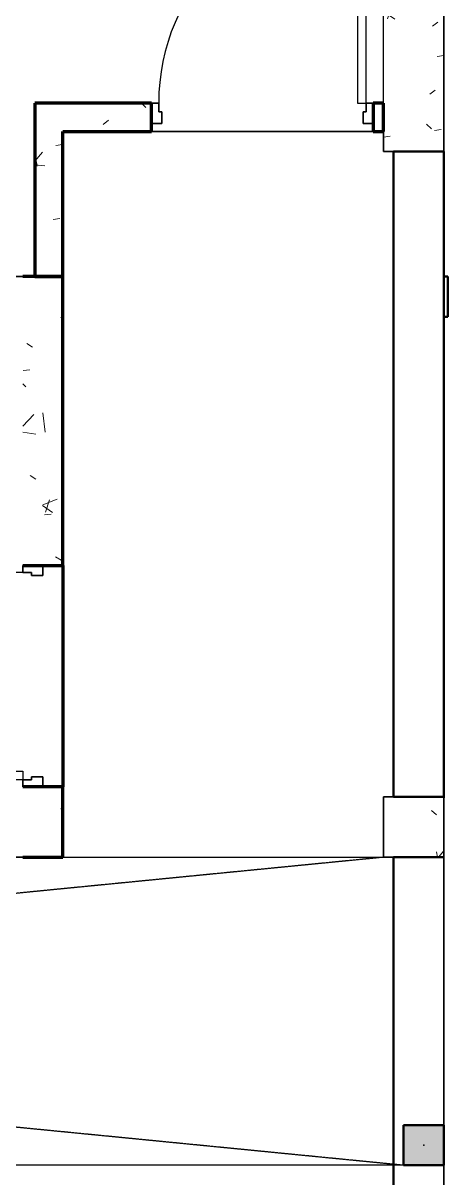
# Model space of a CAD drawing. Header units: millimetres. Extents: x -1379 to 1385823, y -4884429 to 548763.
# Drawn here: x 516702 to 518810, y -2308469 to -2302733 of the extents above; entities that cross this region are included whole.
import ezdxf

# ---------------------------------------------------------------- set-up
doc = ezdxf.new("R2010")
doc.units = ezdxf.units.MM
doc.linetypes.add('DPA_Overhead 100', pattern=[2.75, 1.75, -1])
for name, color, linetype in [('000 - CONCRETE_COL_CUT_COLOR_5', 7, 'Continuous'), ('000 - CONCRETE_COL_HATCH_', 7, 'Continuous'), ('000 - CONCRETE_EX_BUILDING_MAIN_COLOR_1', 7, 'Continuous'), ('000 - CONCRETE_PRECAST_CUT_COLOR_4', 7, 'Continuous'), ('000 - EXISTING_COLUMN_CUT_COLOR_5', 7, 'Continuous')]:
    doc.layers.add(name, color=color, linetype=linetype)
for name, color, linetype, lineweight in [('A-COLS-E', 7, 'Continuous', 35), ('A-DETL', 7, 'Continuous', 70), ('A-DETL-GENF', 7, 'Continuous', 35), ('A-DETL-MEDM', 7, 'Continuous', 50), ('A-DOOR-E', 7, 'Continuous', 35), ('A-FLOR-E', 7, 'Continuous', 35), ('A-FLOR-OVHD', 7, 'DPA_Overhead 100', 25), ('A-WALL', 7, 'Continuous', 70), ('A-WALL-PATT', 7, 'Continuous', 70), ('WALL-E', 7, 'Continuous', 50)]:
    doc.layers.add(name, color=color, linetype=linetype, lineweight=lineweight)
pattern_1 = [(50, (-216781.46, 2306690.5), (728.7365, -63.75582), [76.2, -838.2]), (355, (-216781.5, 2306690.5), (-140.97162, 764.2276), [60.96, -670.56]), (100.451, (-216720.74, 2306685.2), (587.77, 700.46675), [64.76, -712.36]), (46.184, (-216781.5, 2306893.7), (1084.31624, -168.17096), [114.3, -1257.3]), (96.636, (-216691.1, 2306879.7), (949.6099, 989.70985), [97.14, -1068.54]), (351.184, (-216781.5, 2306893.7), (949.62055, 989.70115), [91.44, -1005.84]), (21, (-216679.86, 2306842.9), (606.45787, -409.06057), [76.2, -838.2]), (326, (-216679.9, 2306842.9), (247.20834, 736.75292), [60.96, -670.56]), (71.451, (-216629.3, 2306808.8), (853.66825, 327.68547), [64.76, -712.36]), (37.5, (-216781.46, 2306690.48), (12.354693, 338.22012), [33.528, -628.904, 33.528, -647.192, -673.1]), (37.5, (-216781.46, 2306690.48), (12.354693, 338.22012), [-1343.152, 33.528, -639.572]), (7.5, (-216781.46, 2306690.48), (267.278874, 400.722127), [33.528, -354.584, 33.528, -613.664, -256.54]), (7.5, (-216781.46, 2306690.48), (267.278874, 400.722127), [-1035.304, 33.528, -223.012]), (327.5, (-217008.03, 2306690.48), (542.36333, -22.915345), [33.528, -220.472, 33.528, -758.952, -1051.56]), (327.5, (-217008.03, 2306690.48), (542.36333, -22.915345), [-1046.48, 33.528, -1018.032]), (317.5, (-217109.63, 2306690.5), (592.51696, 101.70711), [33.528, -296.672, 33.528, -492.76, -746.76]), (317.5, (-217109.63, 2306690.5), (592.51696, 101.70711), [-856.488, 33.528, -713.232])]

# ---------------------------------------------------------------- blocks, each defined once
blk = doc.blocks.new('DPA_DR-SG-SW-HR - D4_1100x2150 mm-5618247-IV01 - LOWER ROOF LEVEL PLAN')
at = {"layer": '000 - CONCRETE_EX_BUILDING_MAIN_COLOR_1', "color": 7}
for p, q in [((472, 1106.35), (472, 76.35)), ((515, 1106.35), (472, 1106.35)), ((515, 76.35), (515, 1106.35)), ((-515, 76.35), (-550, 76.35)), ((-550, 76.35), (-550, -23.65)), ((-515, 33.35), (-515, 76.35)), ((472, 76.35), (515, 76.35)), ((515, 76.35), (515, 33.35)), ((550, 76.35), (515, 76.35)), ((550, -23.65), (550, 76.35)), ((-500, 33.35), (-515, 33.35)), ((-500, -23.65), (-500, 33.35)), ((515, 33.35), (500, 33.35)), ((500, 33.35), (500, -23.65)), ((-550, -23.65), (-500, -23.65)), ((500, -23.65), (550, -23.65))]:
    blk.add_line(p, q, dxfattribs=at)
at = {"layer": '000 - CONCRETE_EX_BUILDING_MAIN_COLOR_1', "color": 7, "lineweight": 35}
for p, q in [((-550, -23.65), (-550, 76.35)), ((-550, 76.35), (-515, 76.35)), ((-515, 76.35), (-515, 33.35)), ((515, 33.35), (515, 76.35)), ((515, 76.35), (550, 76.35)), ((550, 76.35), (550, -23.65)), ((-515, 33.35), (-500, 33.35)), ((-500, 33.35), (-500, -23.65)), ((500, -23.65), (500, 33.35)), ((500, 33.35), (515, 33.35)), ((-500, -23.65), (-550, -23.65)), ((550, -23.65), (500, -23.65))]:
    blk.add_line(p, q, dxfattribs=at)
at = {"layer": '000 - CONCRETE_EX_BUILDING_MAIN_COLOR_1', "color": 7}
blk.add_arc((515, 76.35), 1030, 90, 180, dxfattribs=at)
blk = doc.blocks.new('DPA_DR-SG-SW-HR - D4_1100x2150 mm-4749749-IV01 - LOWER ROOF LEVEL PLAN')
at = {"layer": '000 - CONCRETE_EX_BUILDING_MAIN_COLOR_1', "color": 7}
for p, q in [((-550, -6.35), (-500, -6.35)), ((-550, -106.35), (-550, -6.35)), ((-500, -6.35), (-500, -63.35)), ((500, -6.35), (550, -6.35)), ((500, -63.35), (500, -6.35)), ((550, -6.35), (550, -106.35)), ((-515, -106.35), (-550, -106.35)), ((-515, -63.35), (-515, -106.35)), ((-500, -63.35), (-515, -63.35)), ((472, -106.35), (515, -106.35)), ((472, -1136.35), (472, -106.35)), ((515, -63.35), (500, -63.35)), ((515, -106.35), (515, -63.35)), ((515, -106.35), (515, -1136.35)), ((550, -106.35), (515, -106.35)), ((515, -1136.35), (472, -1136.35))]:
    blk.add_line(p, q, dxfattribs=at)
at = {"layer": '000 - CONCRETE_EX_BUILDING_MAIN_COLOR_1', "color": 7, "lineweight": 35}
for p, q in [((-550, -6.35), (-550, -106.35)), ((-500, -6.35), (-550, -6.35)), ((-500, -63.35), (-500, -6.35)), ((500, -6.35), (500, -63.35)), ((550, -6.35), (500, -6.35)), ((550, -106.35), (550, -6.35)), ((-550, -106.35), (-515, -106.35)), ((-515, -106.35), (-515, -63.35)), ((-515, -63.35), (-500, -63.35)), ((500, -63.35), (515, -63.35)), ((515, -63.35), (515, -106.35)), ((515, -106.35), (550, -106.35))]:
    blk.add_line(p, q, dxfattribs=at)
at = {"layer": '000 - CONCRETE_EX_BUILDING_MAIN_COLOR_1', "color": 7}
blk.add_arc((515, -106.35), 1030, 180, 270, dxfattribs=at)
blk = doc.blocks.new('DPA_Rectangular - 300 x 700mm-V7-IV01 - LOWER ROOF LEVEL PLAN')
at = {"layer": '000 - CONCRETE_EX_BUILDING_MAIN_COLOR_1', "color": 7}
for p, q in [((150, 350), (-150, 350)), ((-150, 350), (-150, 50)), ((150, -350), (150, 350)), ((150, 350), (150, -350))]:
    blk.add_line(p, q, dxfattribs=at)
blk = doc.blocks.new('DPA_Rectangular - 300 x 700mm-V8-IV01 - LOWER ROOF LEVEL PLAN')
at = {"layer": '000 - CONCRETE_COL_CUT_COLOR_5', "lineweight": 9}
h = blk.add_hatch(dxfattribs=at)
h.set_pattern_fill('FP_9', style=0, pattern_type=2)
h.set_pattern_definition([(50, (-233076.46, 2313145.5), (728.7365, -63.75582), [76.2, -838.2]), (355, (-233076.5, 2313145.5), (-140.97162, 764.2276), [60.96, -670.56]), (100.451, (-233015.74, 2313140.2), (587.77, 700.46675), [64.76, -712.36]), (46.184, (-233076.5, 2313348.7), (1084.31624, -168.17096), [114.3, -1257.3]), (96.636, (-232986.1, 2313334.7), (949.6099, 989.70985), [97.14, -1068.54]), (351.184, (-233076.5, 2313348.7), (949.62055, 989.70115), [91.44, -1005.84]), (21, (-232974.86, 2313297.9), (606.45787, -409.06057), [76.2, -838.2]), (326, (-232974.9, 2313297.9), (247.20834, 736.75292), [60.96, -670.56]), (71.451, (-232924.3, 2313263.8), (853.66825, 327.68547), [64.76, -712.36]), (37.5, (-233076.46, 2313145.48), (12.354693, 338.22012), [33.528, -628.904, 33.528, -1320.292]), (37.5, (-233076.46, 2313145.48), (12.354693, 338.22012), [-695.96, -647.192, 33.528, -639.572]), (7.5, (-233076.46, 2313145.48), (267.278874, 400.722127), [33.528, -354.584, 33.528, -870.204]), (7.5, (-233076.46, 2313145.48), (267.278874, 400.722127), [-421.64, -613.664, 33.528, -223.012]), (327.5, (-233303.03, 2313145.48), (542.36333, -22.915345), [33.528, -220.472, 33.528, -1810.512]), (327.5, (-233303.03, 2313145.48), (542.36333, -22.915345), [-287.528, -758.952, 33.528, -1018.032]), (317.5, (-233404.63, 2313145.5), (592.51696, 101.70711), [33.528, -296.672, 33.528, -1239.52]), (317.5, (-233404.63, 2313145.5), (592.51696, 101.70711), [-363.728, -492.76, 33.528, -713.232])])
h.paths.add_polyline_path([(150, -350), (150, 350), (-150, 350), (-150, -350)])
at = {"layer": '000 - CONCRETE_COL_CUT_COLOR_5', "color": 7}
for p, q in [((-150, 350), (150, 350)), ((-150, -350), (-150, 350)), ((150, 350), (150, -350)), ((150, -350), (-150, -350))]:
    blk.add_line(p, q, dxfattribs=at)
blk = doc.blocks.new('DPA_Rectangular - 300 x 300mm-V577-IV01 - LOWER ROOF LEVEL PLAN')
at = {"layer": '000 - CONCRETE_COL_CUT_COLOR_5', "lineweight": 9}
h = blk.add_hatch(dxfattribs=at)
h.set_pattern_fill('FP_64', style=0, pattern_type=2)
h.set_pattern_definition([(50, (-233076.46, 2316850.5), (728.7365, -63.75582), [76.2, -838.2]), (355, (-233076.5, 2316850.5), (-140.97162, 764.2276), [60.96, -670.56]), (100.451, (-233015.74, 2316845.2), (587.77, 700.46675), [64.76, -712.36]), (46.184, (-233076.5, 2317053.7), (1084.31624, -168.17096), [114.3, -1257.3]), (96.636, (-232986.1, 2317039.7), (949.6099, 989.70985), [97.14, -1068.54]), (351.184, (-233076.5, 2317053.7), (949.62055, 989.70115), [91.44, -1005.84]), (21, (-232974.86, 2317002.9), (606.45787, -409.06057), [76.2, -838.2]), (326, (-232974.9, 2317002.9), (247.20834, 736.75292), [60.96, -670.56]), (71.451, (-232924.3, 2316968.8), (853.66825, 327.68547), [64.76, -712.36]), (37.5, (-233076.46, 2316850.48), (12.354693, 338.22012), [33.528, -628.904, 33.528, -1320.292]), (37.5, (-233076.46, 2316850.48), (12.354693, 338.22012), [-695.96, -647.192, 33.528, -639.572]), (7.5, (-233076.46, 2316850.48), (267.278874, 400.722127), [33.528, -354.584, 33.528, -870.204]), (7.5, (-233076.46, 2316850.48), (267.278874, 400.722127), [-421.64, -613.664, 33.528, -223.012]), (327.5, (-233303.03, 2316850.48), (542.36333, -22.915345), [33.528, -220.472, 33.528, -1810.512]), (327.5, (-233303.03, 2316850.48), (542.36333, -22.915345), [-287.528, -758.952, 33.528, -1018.032]), (317.5, (-233404.63, 2316850.5), (592.51696, 101.70711), [33.528, -296.672, 33.528, -1239.52]), (317.5, (-233404.63, 2316850.5), (592.51696, 101.70711), [-363.728, -492.76, 33.528, -713.232])])
h.paths.add_polyline_path([(150, -150), (150, 150), (-150, 150), (-150, -150)])
at = {"layer": '000 - CONCRETE_COL_CUT_COLOR_5', "color": 7}
for p, q in [((-150, 150), (150, 150)), ((-150, -150), (-150, 150)), ((150, 150), (150, -150)), ((150, -150), (-150, -150))]:
    blk.add_line(p, q, dxfattribs=at)
blk = doc.blocks.new('*U2580')
at = {"layer": '000 - CONCRETE_COL_HATCH_'}
h = blk.add_hatch(dxfattribs=at)
h.set_pattern_fill('AR-CONC', scale=0.5)
h.set_pattern_definition([(50, (0, -2e-14), (3.5863, -0.31376), [0.375, -4.125]), (355, (0, -2e-14), (-0.69376, 3.76096), [0.3, -3.3]), (100.4514, (0.299, -0.026), (2.89254, 3.4472), [0.3187, -3.50571]), (46.1842, (0, 1), (5.3362, -0.8276), [0.5625, -6.1875]), (96.6356, (0.4447, 0.931), (4.67331, 4.8706), [0.47805, -5.25857]), (351.184, (0, 1), (4.6733, 4.8706), [0.45, -4.95]), (21, (0.5, 0.75), (2.984535, -2.013094), [0.375, -4.125]), (326, (0.5, 0.75), (1.21658, 3.62575), [0.3, -3.3]), (71.4514, (0.7487, 0.5822), (4.20111, 1.612656), [0.3187, -3.50571]), (37.5, (0, -2e-14), (0.060799, 1.664469), [0, -3.26, 0, -3.35, 0, -3.3125]), (7.5, (0, -2e-14), (1.315348, 1.972059), [0, -1.91, 0, -3.185, 0, -1.2625]), (327.5, (-1.115, -2e-14), (2.669112, -0.112774), [0, -1.25, 0, -3.9, 0, -5.175]), (317.5, (-1.615, -2e-14), (2.91593, 0.500525), [0, -1.625, 0, -2.59, 0, -3.675])])
h.paths.add_polyline_path([(-100, -100), (100, -100), (100, 100), (-100, 100)])
at = {"color": 7}
blk.add_point((0, 0), dxfattribs=at)
at = {"layer": '000 - EXISTING_COLUMN_CUT_COLOR_5', "color": 7}
blk.add_lwpolyline([(-100, -100), (100, -100), (100, 100), (-100, 100)], close=True, dxfattribs=at)
blk = doc.blocks.new('C-1-IV01_REV00_20260605-145550_LOPF_EX')
at = {"layer": 'A-DETL-GENF', "lineweight": 25}
h = blk.add_hatch(dxfattribs=at)
h.set_pattern_fill('FP_2', style=0, pattern_type=2)
h.set_pattern_definition(pattern_1)
h.paths.add_polyline_path([(3485, -11840), (3485, -11640), (3285, -11640), (3285, -11840)])
h.paths.add_polyline_path([(519.4, -11840), (585, -11840), (585, -11640), (385, -11640), (385, -11840)])
h.paths.add_polyline_path([(7985, -11840), (7985, -11640), (7785, -11640), (7785, -11840)])
h.paths.add_polyline_path([(16445, -11840), (16445, -11640), (16245, -11640), (16245, -11840)])
h.paths.add_polyline_path([(12295, -11840), (12495, -11840), (12495, -11640), (12295, -11640)])
at = {"layer": 'A-WALL-PATT', "lineweight": 9}
h = blk.add_hatch(dxfattribs=at)
h.set_pattern_fill('FP_2', style=0, pattern_type=2)
h.set_pattern_definition(pattern_1)
h.paths.add_polyline_path([(14555, -7425), (14555, -6565), (14415, -6565), (14415, -7425)])
h = blk.add_hatch(dxfattribs=at)
h.set_pattern_fill('FP_2', style=0, pattern_type=2)
h.set_pattern_definition(pattern_1)
h.paths.add_polyline_path([(16145, -6705), (16145, -6565), (16095, -6565), (16095, -6705)])
h.paths.add_polyline_path([(14555, -6705), (14995, -6705), (14995, -6565), (14555, -6565), (14555, -6665)])
h = blk.add_hatch(dxfattribs=at)
h.set_pattern_fill('FP_2', style=0, pattern_type=2)
h.set_pattern_definition(pattern_1)
h.paths.add_polyline_path([(14455, -10310), (14555, -10310), (14555, -9960), (14355, -9960), (14355, -10310)])
h.paths.add_polyline_path([(14355, -8860), (14555, -8860), (14555, -7425), (14355, -7425), (14355, -8798.3)])
at = {"color": 7}
blk.add_line((16445, -16145), (16445, -6705), dxfattribs=at)
at = {"layer": 'A-DETL', "color": 7}
blk.add_line((14555, -8860), (14555, -9960), dxfattribs=at)
at = {"layer": 'A-DETL-MEDM', "color": 7}
for p, q in [((16245, -11640), (16245, -11840)), ((16445, -11640), (16245, -11640)), ((16445, -11840), (16445, -11640)), ((16245, -11840), (16445, -11840))]:
    blk.add_line(p, q, dxfattribs=at)
at = {"layer": 'A-FLOR-E', "color": 7}
for p, q in [((16445, -1010), (16445, -6705)), ((16445, -6705), (16445, -1010)), ((14415, -7425), (14415, -6565)), ((16145, -6705), (14555, -6705)), ((14555, -6705), (14555, -7425)), ((14555, -7425), (14555, -6705)), ((14555, -6705), (16145, -6705)), ((14555, -6705), (14555, -10310)), ((14555, -10310), (14555, -6705)), ((14555, -6705), (16145, -6705)), ((16145, -6705), (14555, -6705)), ((14555, -6705), (14555, -10310)), ((16145, -6805), (16145, -6705)), ((16445, -6705), (16445, -12810)), ((16445, -6805), (16145, -6805)), ((16445, -10010), (16445, -6805)), ((14555, -7425), (7235, -7425)), ((7235, -7425), (14555, -7425)), ((7375, -7425), (14415, -7425)), ((16145, -10310), (16145, -10010)), ((16145, -10010), (16445, -10010)), ((14555, -10310), (7235, -10310)), ((7955, -10310), (14555, -10310)), ((14555, -10310), (7955, -10310)), ((16195, -10310), (16145, -10310)), ((16195, -15895), (16195, -10310))]:
    blk.add_line(p, q, dxfattribs=at)
at = {"layer": 'A-FLOR-OVHD', "color": 7}
for p, q in [((16145, -10310), (585, -11840)), ((16245, -11840), (685, -10310)), ((14445, -10310), (16145, -10310)), ((16245, -11840), (585, -11840))]:
    blk.add_line(p, q, dxfattribs=at)
at = {"layer": 'A-WALL', "color": 7}
for p, q in [((14415, -6565), (14415, -7425)), ((14555, -6565), (14415, -6565)), ((14995, -6565), (14555, -6565)), ((14995, -6635), (14995, -6565)), ((16145, -6565), (16095, -6565)), ((16095, -6565), (16095, -6635)), ((16145, -6635), (16145, -6565)), ((14995, -6705), (14995, -6635)), ((16095, -6635), (16095, -6705)), ((16145, -6705), (16145, -6635)), ((14555, -6705), (14995, -6705)), ((14555, -7425), (14555, -6705)), ((16095, -6705), (16145, -6705)), ((14455, -7425), (14355, -7425)), ((14415, -7425), (14555, -7425)), ((14555, -7425), (14455, -7425)), ((14555, -8860), (14555, -7425)), ((14355, -8860), (14455, -8860)), ((14455, -8860), (14555, -8860)), ((14455, -9960), (14355, -9960)), ((14555, -9960), (14455, -9960)), ((14555, -10310), (14555, -9960)), ((14355, -10310), (14455, -10310)), ((14455, -10310), (14555, -10310))]:
    blk.add_line(p, q, dxfattribs=at)
at = {"layer": 'WALL-E', "color": 7}
for p, q in [((14995, -6705), (14995, -6565)), ((16095, -6565), (16095, -6705)), ((16195, -10010), (16195, -6805)), ((16195, -6805), (16445, -6805)), ((16195, -6805), (16445, -6805)), ((16445, -10010), (16445, -6805)), ((16445, -6805), (16445, -10010)), ((14355, -7425), (14555, -7425)), ((14555, -7425), (14355, -7425)), ((16445, -7425), (16465, -7425)), ((16465, -7425), (16445, -7425)), ((16465, -7425), (16465, -7625)), ((16465, -7425), (16465, -7625)), ((14555, -7625), (14555, -10110)), ((14555, -10110), (14555, -7625)), ((16445, -7625), (16465, -7625)), ((16465, -7625), (16445, -7625)), ((16445, -7625), (16445, -10015)), ((16445, -10015), (16445, -7625)), ((14355, -8860), (14555, -8860)), ((14355, -9960), (14555, -9960)), ((16445, -10010), (16195, -10010)), ((16195, -10010), (16445, -10010)), ((14355, -10310), (14555, -10310)), ((14555, -10310), (14355, -10310)), ((16195, -10310), (16195, -15895)), ((16195, -15895), (16195, -10310)), ((16195, -10310), (16445, -10310)), ((16445, -10310), (16195, -10310))]:
    blk.add_line(p, q, dxfattribs=at)
at = {"layer": '000 - CONCRETE_PRECAST_CUT_COLOR_4', "color": 7}
blk.add_blockref('*U2580', (16345, -11740), dxfattribs=at)
at = {"layer": 'A-COLS-E', "color": 7}
for name, p in [('DPA_Rectangular - 300 x 700mm-V8-IV01 - LOWER ROOF LEVEL PLAN', (16295, -6455)), ('DPA_Rectangular - 300 x 700mm-V7-IV01 - LOWER ROOF LEVEL PLAN', (16295, -10360)), ('DPA_Rectangular - 300 x 300mm-V577-IV01 - LOWER ROOF LEVEL PLAN', (16295, -10160))]:
    blk.add_blockref(name, p, dxfattribs=at)
at = {"layer": 'A-DOOR-E', "color": 7}
blk.add_blockref('DPA_DR-SG-SW-HR - D4_1100x2150 mm-5618247-IV01 - LOWER ROOF LEVEL PLAN', (15545, -6641.4), dxfattribs=at)
at = {"layer": 'A-DOOR-E', "color": 7, "rotation": 270}
blk.add_blockref('DPA_DR-SG-SW-HR - D4_1100x2150 mm-4749749-IV01 - LOWER ROOF LEVEL PLAN', (14461.4, -9410), dxfattribs=at)

msp = doc.modelspace()

# ---------------------------------------------------------------- block references
at = {"color": 7}
msp.add_blockref('C-1-IV01_REV00_20260605-145550_LOPF_EX', (502344.8, -2296566.4), dxfattribs=at)

doc.saveas('drawing.dxf')
